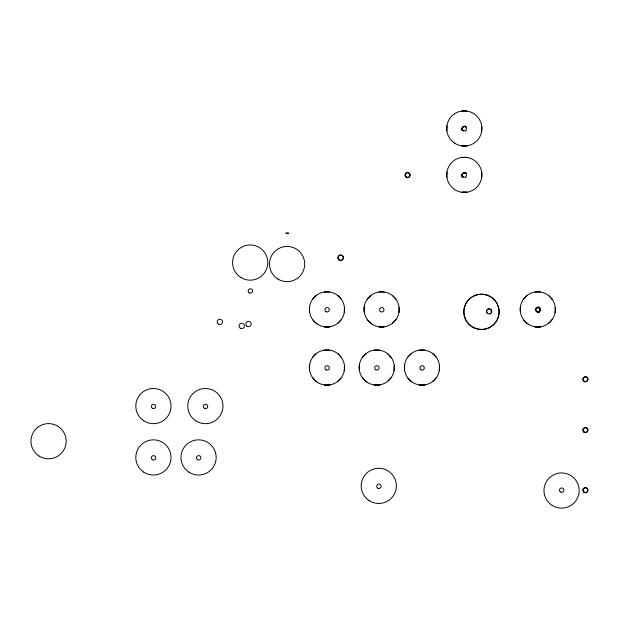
<?xml version="1.0" encoding="UTF-8"?>
<svg xmlns="http://www.w3.org/2000/svg" width="619" height="619" viewBox="0 0 619 619"><rect width="100%" height="100%" fill="white"/><g stroke="black" fill="none" stroke-linecap="round" stroke-linejoin="round"><path stroke-width="0.93" d="M328.519 326.909L328.503 326.492L328.658 326.894L330.02 326.523L324.696 326.832L328.496 326.909L328.581 326.461M325.633 384.701L329.293 384.972C331.482 384.043 327.466 386.117 325.648 384.67M378.371 384.592L378.263 385.041L378.294 384.623L379.803 384.84L374.1 384.917M384.678 326.708L378.967 326.786M425.052 384.84L419.334 384.917M467.36 145.775L461.65 145.852M539.397 326.461L539.319 326.909L535.512 326.832L540.828 326.708L536.596 326.956M446.957 125.549L446.879 130.918M491.796 311.195C492.082 313.562 488.817 314.994 487.261 313.199A2.453 2.453 0 0 1 486.789 310.289L486.867 310.165M330.028 326.708L328.859 326.878L328.797 326.468M330.028 384.84L328.859 385.01L328.797 384.6M379.818 384.84L378.642 385.01L378.588 384.6M540.851 326.708L540.17 326.832M309.415 308.169L309.399 308.773M309.415 366.301L309.399 366.905M359.198 366.301L359.182 366.905M364.073 308.169L364.057 308.773M404.439 366.301L404.424 366.905M446.756 127.235L446.74 127.839M446.756 173.606L446.74 174.21M520.231 308.169L520.215 308.773M467.275 192.161L461.65 192.223M540.751 326.724L539.621 326.468M309.608 306.482L309.539 311.852M309.608 364.614L309.539 369.984M364.274 306.482L364.196 311.852M359.399 364.614L359.329 369.984M404.64 364.614L404.563 369.984M446.949 171.943L446.879 177.289M520.432 306.482L520.362 311.852M491.37 311.844L491.401 311.628A2.453 2.453 0 0 0 490.821 309.825L490.79 309.802M462.919 145.86L462.285 145.852L466.099 145.805M344.257 312.626L344.435 307.372M344.257 370.758L344.435 365.504M398.915 312.626L399.093 307.388M394.04 370.758L394.226 365.504M481.59 131.715L481.775 126.454M481.597 178.063L481.775 172.825M439.281 370.758L439.459 365.519M555.065 312.649L555.258 307.434M491.37 311.875C490.89 313.609 492.043 310.073 490.813 309.825M462.873 192.246L462.563 192.331M462.285 145.922L462.494 145.952M375.423 384.701L374.572 384.902L378.286 385.041L375.586 385.088L375.439 384.67M420.665 384.701C419.93 385.095 423.373 385.505 423.605 384.592M462.687 192.347L466.099 192.176M552.163 319.505L550.229 321.826M312.61 299.256L316.247 295.456M312.61 357.387L316.247 353.588M341.348 319.505L337.695 323.335M367.268 299.256L370.913 295.456M341.348 377.636L337.695 381.466M362.394 357.387L366.038 353.588M396.005 319.505L392.353 323.335M391.138 377.636L387.486 381.466M407.635 357.387L411.256 353.604M436.372 377.636L432.72 381.459M523.465 299.201L526.993 295.518M463.058 145.883L465.836 145.976M463.058 192.254L465.821 192.347M325.857 385.088L328.496 385.041L328.581 384.592M325.795 326.956L328.472 326.909M465.844 130.787C469.759 119.49 453.951 131.901 465.844 130.787M465.844 177.158C469.736 165.699 453.967 178.396 465.844 177.158M489.908 308.881L489.83 308.85A2.445 2.445 0 0 0 487.718 309.206L486.573 311.078L487.47 313.384M487.532 309.345C489.056 308.014 491.718 309.16 491.796 311.187M548.527 323.319L550.361 321.702M383.13 326.909L379.346 326.77L382.256 326.987L383.238 326.461M383.153 326.909L383.161 326.492L383.811 326.855L383.463 326.468M461.65 111.08L466.927 111.08M461.588 157.466L466.927 157.45M324.24 292.029L329.579 292.006M378.898 292.029L384.237 292.006M535.071 292.021L540.395 292.006M324.24 350.153L329.587 350.137M374.031 350.153L379.377 350.137M419.272 350.153L424.611 350.137M285.893 233.115L288.57 233.115M286.048 233.239L288.601 233.231M535.126 326.786L536.619 326.956M324.31 326.786L325.795 326.956M324.31 384.917L325.795 385.088M465.341 126.74C461.952 124.883 461.047 130.748 463.546 130.864A2.213 2.213 0 0 1 462.517 127.746A2.213 2.213 0 0 1 465.72 127.027L465.356 126.748M539.35 307.983C529.407 306.335 542.275 318.096 539.358 307.991M527.318 323.528L526.769 323.11M392.516 295.572L395.974 299.225M371.168 323.528L367.469 319.853M411.534 381.66L409.616 380.02M316.502 323.528L312.812 319.845M337.858 353.704L341.425 357.519M366.293 381.66L362.595 377.977M316.502 381.66L312.812 377.977M548.813 295.689L552.295 299.472L552.063 299.116M523.651 319.876L526.537 322.917M526.343 322.747L526.8 323.141M432.952 353.766L436.496 357.589M337.928 295.634L341.317 299.225M387.718 353.766L391.262 357.604L391.007 357.202M408.772 379.138L409.492 379.896M408.888 379.261L407.859 378.008M420.672 384.67L420.827 385.088L424.325 384.972L423.829 384.6M419.713 384.902L420.433 384.917L419.713 384.956M535.296 309.423C540.735 320.286 542.693 300.068 535.296 309.415M461.983 174.798L462.223 176.144L463.546 177.235A2.213 2.213 0 0 1 462.517 174.117A2.213 2.213 0 0 1 465.72 173.397L463.616 172.91L461.983 174.79M324.936 384.917L325.532 384.941L324.975 384.902M490.325 313.346L489.436 313.632A2.445 2.445 0 0 0 490.155 313.431L490.325 313.346M527.992 324.023A17.603 17.603 0 0 0 555.344 310.568A17.603 17.603 0 0 0 530.011 293.607A17.603 17.603 0 0 0 527.992 324.023M536.797 311.674A2.213 2.213 0 0 0 540.139 309.794A2.213 2.213 0 0 0 536.835 307.844A2.213 2.213 0 0 0 536.797 311.674M472.297 326.917A17.611 17.603 0 0 0 498.991 312.177A17.611 17.603 0 0 0 472.877 296.431A17.611 17.603 0 0 0 472.297 326.917M472.475 326.917A17.611 17.603 0 0 0 499.169 312.177A17.611 17.603 0 0 0 473.055 296.431A17.611 17.603 0 0 0 472.475 326.917M454.516 143.09A17.603 17.603 0 0 0 481.868 129.634A17.603 17.603 0 0 0 456.536 112.673A17.603 17.603 0 0 0 454.516 143.09M454.516 189.46A17.603 17.603 0 0 0 481.868 176.005A17.603 17.603 0 0 0 456.536 159.044A17.603 17.603 0 0 0 454.516 189.46M406.203 177.328A2.623 2.623 0 0 0 410.204 175.169A2.623 2.623 0 0 0 406.335 172.786A2.623 2.623 0 0 0 406.203 177.328M406.389 177.019A2.267 2.267 0 0 0 409.855 175.169A2.267 2.267 0 0 0 406.521 173.088A2.267 2.267 0 0 0 406.389 177.019M584.011 381.49A2.623 2.623 0 0 0 588.05 379.401A2.623 2.623 0 0 0 584.22 376.948A2.623 2.623 0 0 0 584.011 381.49M584.235 381.211A2.267 2.267 0 0 0 587.702 379.354A2.267 2.267 0 0 0 584.367 377.281A2.267 2.267 0 0 0 584.235 381.211M584.011 432.263A2.623 2.623 0 0 0 588.05 430.182A2.623 2.623 0 0 0 584.22 427.729A2.623 2.623 0 0 0 584.011 432.263M584.235 431.985A2.267 2.267 0 0 0 587.702 430.128A2.267 2.267 0 0 0 584.367 428.054A2.267 2.267 0 0 0 584.235 431.985M584.235 492.12A2.267 2.267 0 0 0 587.702 490.263A2.267 2.267 0 0 0 584.367 488.19A2.267 2.267 0 0 0 584.235 492.12M584.011 492.399A2.623 2.623 0 0 0 588.05 490.318A2.623 2.623 0 0 0 584.22 487.857A2.623 2.623 0 0 0 584.011 492.399M552.233 505.452A17.603 17.603 0 0 0 579.152 491.161A17.603 17.603 0 0 0 553.309 474.99A17.603 17.603 0 0 0 552.233 505.452M560.249 491.834A2.213 2.213 0 0 0 563.878 490.588A2.213 2.213 0 0 0 560.984 488.066A2.213 2.213 0 0 0 560.249 491.834M39.306 456.195A17.611 17.611 0 0 0 66.156 441.734A17.611 17.611 0 0 0 40.204 425.71A17.611 17.611 0 0 0 39.306 456.195M339.243 260.266A2.693 2.693 0 0 0 343.359 258.061A2.693 2.693 0 0 0 339.39 255.601A2.693 2.693 0 0 0 339.243 260.266M339.266 259.841A2.693 2.693 0 0 0 343.359 257.589A2.693 2.693 0 0 0 339.367 255.175A2.693 2.693 0 0 0 339.266 259.841M240.953 277.552A17.611 17.611 0 0 0 267.803 263.083A17.611 17.611 0 0 0 241.851 247.066A17.611 17.611 0 0 0 240.953 277.552M371.833 324.023A17.603 17.603 0 0 0 399.185 310.568A17.603 17.603 0 0 0 373.853 293.607A17.603 17.603 0 0 0 371.833 324.023M380.639 311.674A2.213 2.213 0 0 0 383.981 309.794A2.213 2.213 0 0 0 380.677 307.844A2.213 2.213 0 0 0 380.639 311.674M317.176 324.023A17.603 17.603 0 0 0 344.528 310.568A17.603 17.603 0 0 0 319.195 293.607A17.603 17.603 0 0 0 317.176 324.023M325.973 311.674A2.213 2.213 0 0 0 329.316 309.794A2.213 2.213 0 0 0 326.012 307.844A2.213 2.213 0 0 0 325.973 311.674M412.2 382.155A17.603 17.603 0 0 0 439.552 368.692A17.603 17.603 0 0 0 414.219 351.739A17.603 17.603 0 0 0 412.2 382.155M421.005 369.806A2.213 2.213 0 0 0 424.348 367.926A2.213 2.213 0 0 0 421.044 365.968A2.213 2.213 0 0 0 421.005 369.806M366.966 382.155A17.603 17.603 0 0 0 394.318 368.692A17.603 17.603 0 0 0 368.986 351.739A17.603 17.603 0 0 0 366.966 382.155M375.764 369.806A2.213 2.213 0 0 0 379.107 367.926A2.213 2.213 0 0 0 375.803 365.968A2.213 2.213 0 0 0 375.764 369.806M317.176 382.155A17.603 17.603 0 0 0 344.528 368.692A17.603 17.603 0 0 0 319.195 351.739A17.603 17.603 0 0 0 317.176 382.155M325.973 369.806A2.213 2.213 0 0 0 329.316 367.926A2.213 2.213 0 0 0 326.012 365.968A2.213 2.213 0 0 0 325.973 369.806M368.994 500.508A17.603 17.603 0 0 0 396.338 487.052A17.603 17.603 0 0 0 371.013 470.092A17.603 17.603 0 0 0 368.994 500.508M377.791 488.167A2.213 2.213 0 0 0 381.134 486.279A2.213 2.213 0 0 0 377.83 484.329A2.213 2.213 0 0 0 377.791 488.167M188.942 472.181A17.603 17.603 0 0 0 216.139 458.4A17.603 17.603 0 0 0 190.613 441.742A17.603 17.603 0 0 0 188.942 472.181M197.554 459.708A2.213 2.213 0 0 0 200.92 457.859A2.213 2.213 0 0 0 197.631 455.87A2.213 2.213 0 0 0 197.554 459.708M143.801 472.181A17.603 17.603 0 0 0 170.991 458.4A17.603 17.603 0 0 0 145.465 441.742A17.603 17.603 0 0 0 143.801 472.181M152.406 459.708A2.213 2.213 0 0 0 155.771 457.859A2.213 2.213 0 0 0 152.491 455.87A2.213 2.213 0 0 0 152.406 459.708M143.801 420.819A17.603 17.603 0 0 0 170.991 407.039A17.603 17.603 0 0 0 145.465 390.38A17.603 17.603 0 0 0 143.801 420.819M152.406 408.347A2.213 2.213 0 0 0 155.771 406.497A2.213 2.213 0 0 0 152.491 404.509A2.213 2.213 0 0 0 152.406 408.347M195.766 420.819A17.603 17.603 0 0 0 222.956 407.039A17.603 17.603 0 0 0 197.43 390.38A17.603 17.603 0 0 0 195.766 420.819M204.371 408.347A2.213 2.213 0 0 0 207.736 406.497A2.213 2.213 0 0 0 204.448 404.509A2.213 2.213 0 0 0 204.371 408.347M278.063 279.146A17.603 17.603 0 0 0 304.695 264.305A17.603 17.603 0 0 0 278.527 248.66A17.603 17.603 0 0 0 278.063 279.146M218.437 324.194A2.693 2.693 0 0 0 222.523 321.942A2.693 2.693 0 0 0 218.53 319.528A2.693 2.693 0 0 0 218.437 324.194M240.35 328.256A2.693 2.693 0 0 0 244.435 326.012A2.693 2.693 0 0 0 240.443 323.59A2.693 2.693 0 0 0 240.35 328.256M247.159 326.345A2.693 2.693 0 0 0 251.244 324.093A2.693 2.693 0 0 0 247.252 321.679A2.693 2.693 0 0 0 247.159 326.345M249.24 292.818A2.213 2.213 0 0 0 252.598 290.969A2.213 2.213 0 0 0 249.318 288.988A2.213 2.213 0 0 0 249.24 292.818"/></g></svg>
